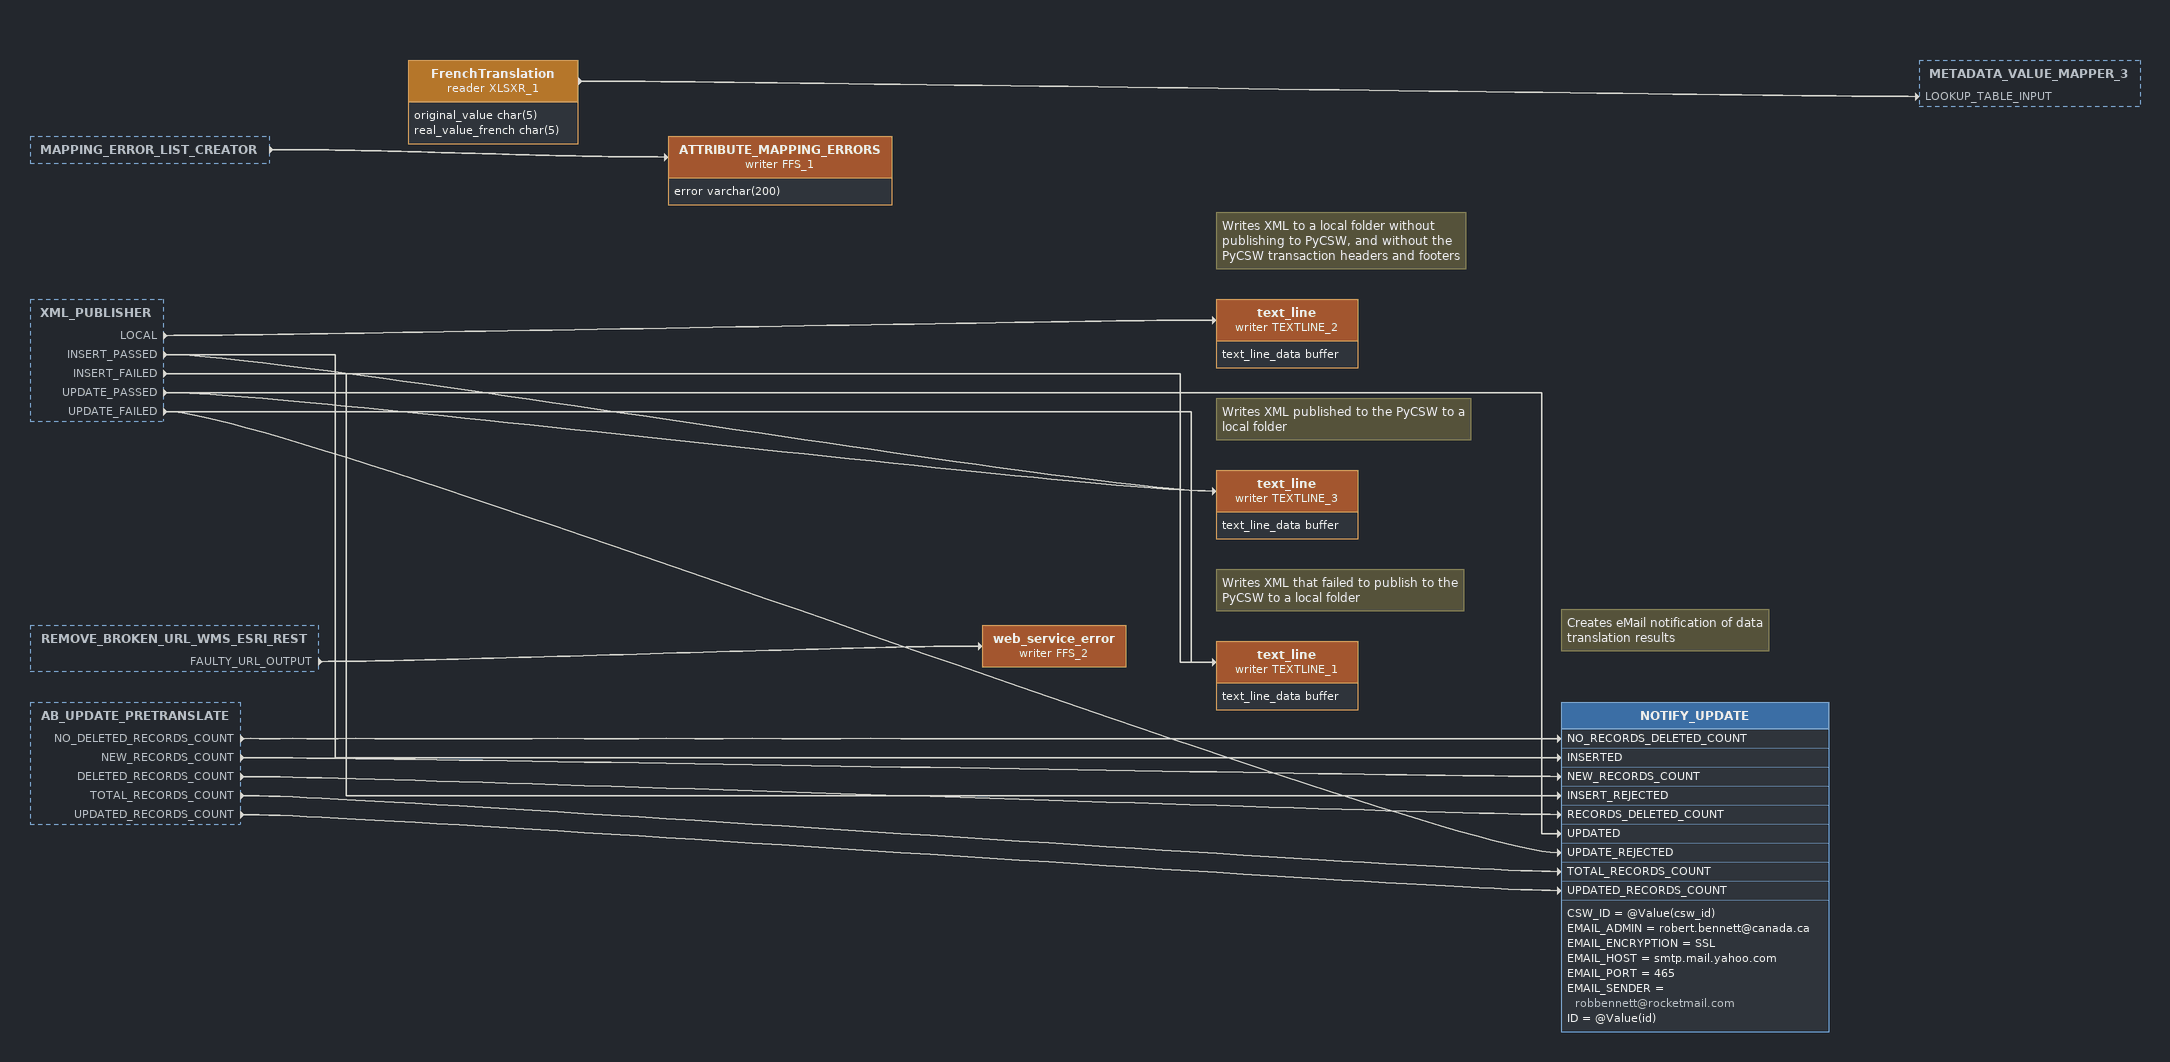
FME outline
MAPPING_ERROR_LIST_CREATOR [outside]
    -> ATTRIBUTE_MAPPING_ERRORS (writer FFS_1)
XML_PUBLISHER [outside]
    LOCAL -> text_line (writer TEXTLINE_2)
    INSERT_PASSED -> text_line (writer TEXTLINE_3)
    INSERT_PASSED -> NOTIFY_UPDATE [INSERTED]
    INSERT_FAILED -> text_line (writer TEXTLINE_1)
    INSERT_FAILED -> NOTIFY_UPDATE [INSERT_REJECTED]
    UPDATE_PASSED -> text_line (writer TEXTLINE_3)
    UPDATE_PASSED -> NOTIFY_UPDATE [UPDATED]
    UPDATE_FAILED -> text_line (writer TEXTLINE_1)
    UPDATE_FAILED -> NOTIFY_UPDATE [UPDATE_REJECTED]
REMOVE_BROKEN_URL_WMS_ESRI_REST [outside]
    FAULTY_URL_OUTPUT -> web_service_error (writer FFS_2)
AB_UPDATE_PRETRANSLATE [outside]
    NO_DELETED_RECORDS_COUNT -> NOTIFY_UPDATE [NO_RECORDS_DELETED_COUNT]
    NEW_RECORDS_COUNT -> NOTIFY_UPDATE [NEW_RECORDS_COUNT]
    DELETED_RECORDS_COUNT -> NOTIFY_UPDATE [RECORDS_DELETED_COUNT]
    TOTAL_RECORDS_COUNT -> NOTIFY_UPDATE [TOTAL_RECORDS_COUNT]
    UPDATED_RECORDS_COUNT -> NOTIFY_UPDATE [UPDATED_RECORDS_COUNT]
FrenchTranslation (reader XLSXR_1)
    attributes: original_value char(5), real_value_french char(5)
    -> METADATA_VALUE_MAPPER_3 [LOOKUP_TABLE_INPUT]
web_service_error (writer FFS_2)
ATTRIBUTE_MAPPING_ERRORS (writer FFS_1)
    attributes: error varchar(200)
Note: Writes XML to a local folder without publishing to PyCSW, and without the PyCSW transaction headers and footers
text_line (writer TEXTLINE_2)
    attributes: text_line_data buffer
Note: Writes XML published to the PyCSW to a local folder
text_line (writer TEXTLINE_3)
    attributes: text_line_data buffer
Note: Writes XML that failed to publish to the PyCSW to a local folder
text_line (writer TEXTLINE_1)
    attributes: text_line_data buffer
Note: Creates eMail notification of data translation results
NOTIFY_UPDATE
    CSW_ID = @Value(csw_id)
    EMAIL_ADMIN = robert.bennett@canada.ca
    EMAIL_ENCRYPTION = SSL
    EMAIL_HOST = smtp.mail.yahoo.com
    EMAIL_PORT = 465
    EMAIL_SENDER = robbennett@rocketmail.com
    ID = @Value(id)
